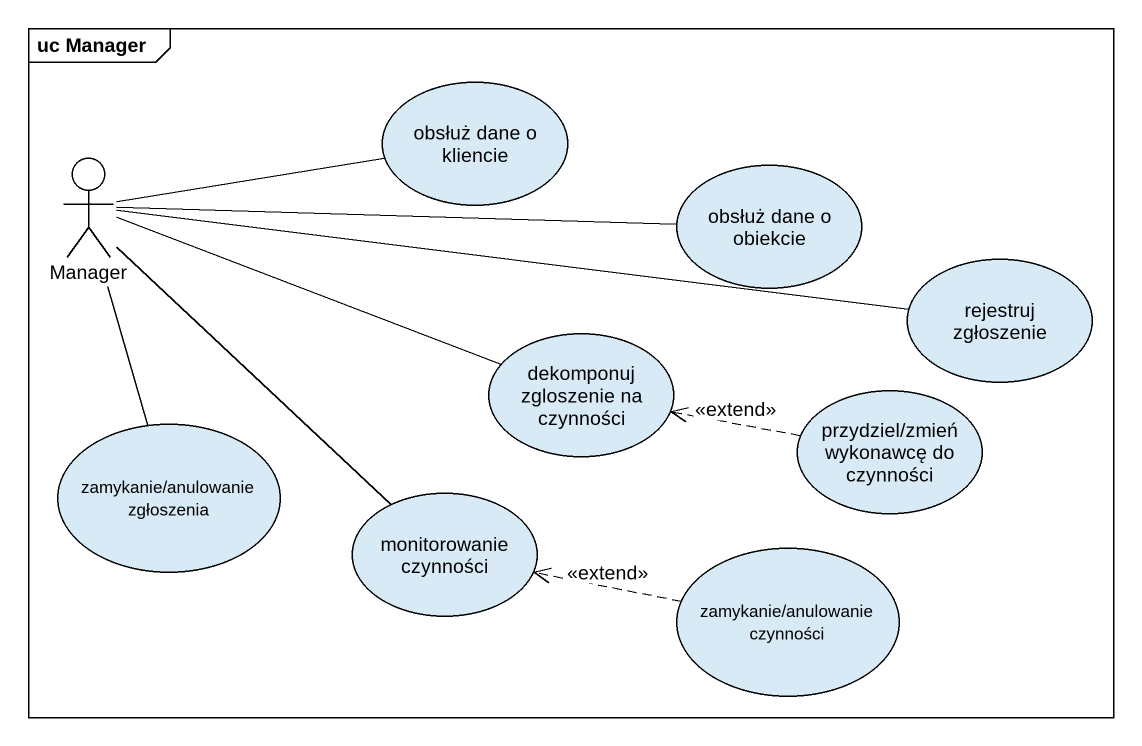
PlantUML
@startuml
mainframe uc Manager
usecase "obsłuż dane o kliencie" as obsłuż_dane_o_kliencie
actor Manager
usecase "obsłuż dane o obiekcie" as obsłuż_dane_o_obiekcie
usecase "rejestruj zgłoszenie" as rejestruj_zgłoszenie
usecase "dekomponuj zgloszenie na czynności" as dekomponuj_zgloszenie_na
usecase "przydziel/zmień wykonawcę do czynności" as przydziel_zmień_wykonawcę
usecase "zamykanie/anulowanie zgłoszenia" as zamykanie_anulowanie
usecase "monitorowanie czynności" as monitorowanie_czynności
usecase "zamykanie/anulowanie czynności" as zamykanie_anulowanie_2
Manager -right- obsłuż_dane_o_kliencie
Manager -right- obsłuż_dane_o_obiekcie
Manager -right- rejestruj_zgłoszenie
Manager -right- dekomponuj_zgloszenie_na
Manager -- zamykanie_anulowanie
Manager -- monitorowanie_czynności
przydziel_zmień_wykonawcę .left.> dekomponuj_zgloszenie_na : <<extend>>
zamykanie_anulowanie_2 .left.> monitorowanie_czynności : <<extend>>
@enduml
